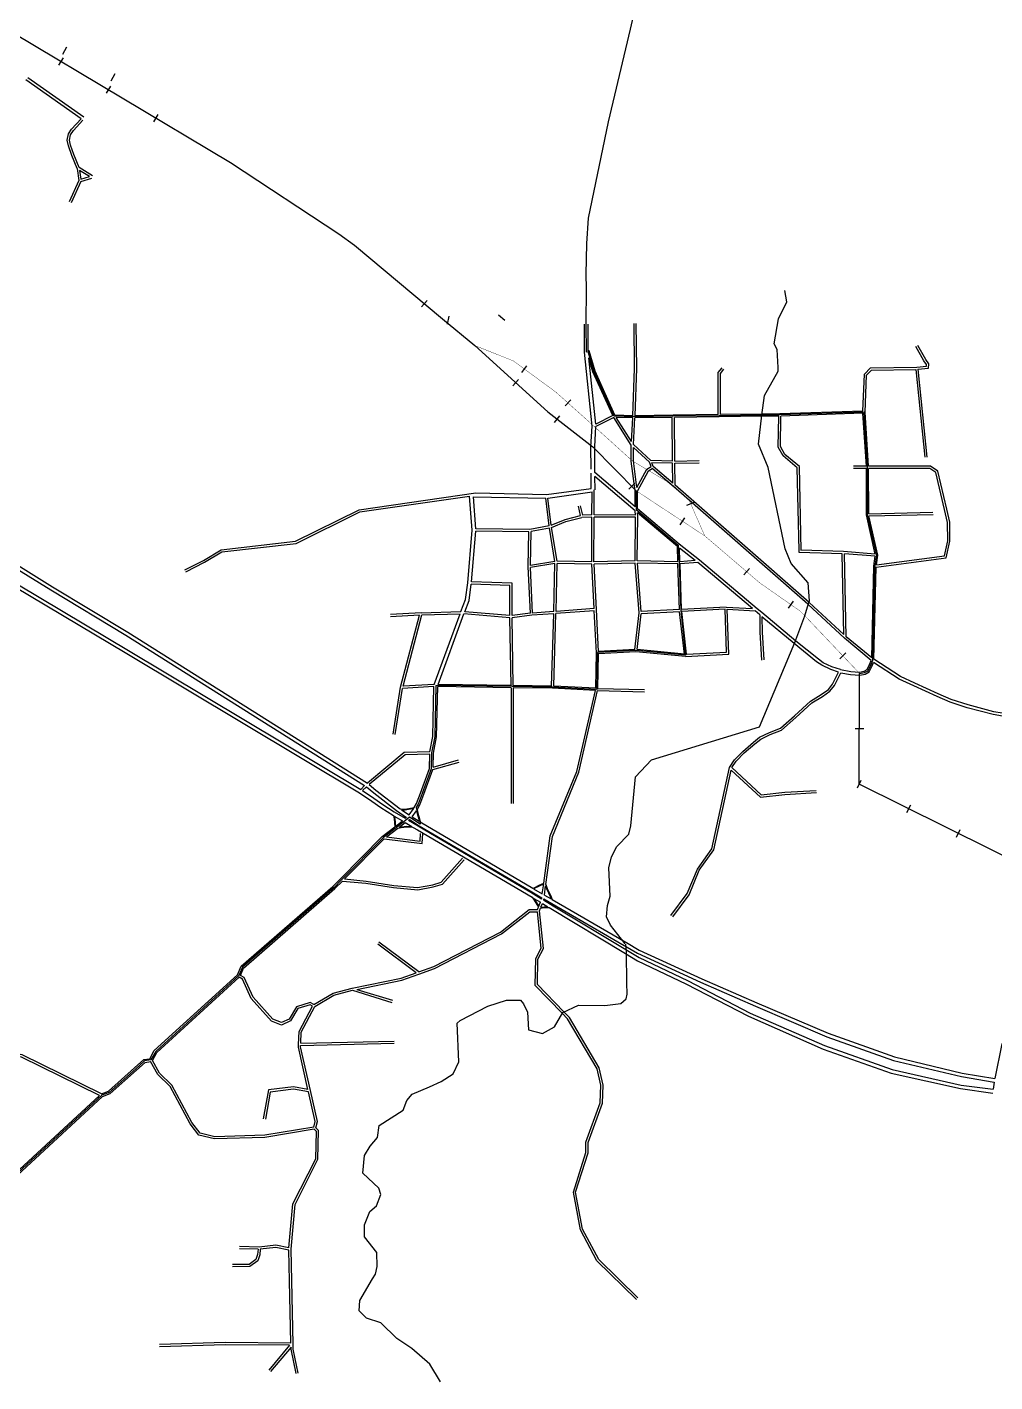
# Model space of a CAD drawing. Header units: inches. Extents: x 2666812 to 2767151, y 580083 to 705712.
# Drawn here: x 2733312 to 2741937, y 601975 to 614046 of the extents above; entities that cross this region are included whole.
import ezdxf

# ---------------------------------------------------------------- set-up
doc = ezdxf.new("R2010")
doc.units = ezdxf.units.IN
doc.header["$MEASUREMENT"] = 0
for name, color, linetype in [('BND-MCD', 42, 'Continuous'), ('HY-SHORE', 5, 'Continuous'), ('PLD-LANDBASE', 252, 'Continuous')]:
    doc.layers.add(name, color=color, linetype=linetype)

# ---------------------------------------------------------------- blocks, each defined once
blk = doc.blocks.new('TIC')
blk.add_line((0, -0.5), (0, 0.5))

msp = doc.modelspace()

# ---------------------------------------------------------------- linework, layer by layer
at = {"layer": 'BND-MCD'}
for points in [[(2742289, 606526), (2740727, 607302), (2740731, 608286), (2740774, 608295), (2740807, 608312), (2740831, 608361), (2740849, 608405), (2740869, 609244), (2740883, 609341), (2740802, 609700), (2740801, 610124), (2740771, 610616), (2740019, 610590), (2739859, 610588), (2739480, 610583), (2739069, 610578), (2738719, 610573), (2738544, 610580), (2738365, 610977), (2738313, 611152), (2738296, 611151), (2738295, 611398), (2738296, 611720), (2738294, 611843), (2738300, 612119), (2738314, 612344), (2738494, 613203), (2738689, 614026), (2738838, 614670)], [(2733193, 613992), (2735124, 612840), (2736089, 612205), (2736229, 612102), (2737015, 611447), (2737302, 611209), (2737952, 610618), (2738354, 610306), (2738741, 609913), (2738741, 609747), (2739115, 609429), (2739122, 609273), (2739137, 608847), (2739180, 608449), (2738738, 608491), (2738394, 608473), (2738389, 608145), (2737995, 608165), (2737634, 608170), (2736954, 608181), (2736946, 607725), (2736916, 607580), (2736913, 607436), (2736833, 607217), (2736796, 607123), (2736779, 607093), (2736792, 607041), (2736807, 606990), (2736815, 606945), (2736721, 607008), (2736683, 606977), (2736593, 606906), (2736487, 606826), (2736114, 606448), (2736048, 606381), (2735231, 605671), (2735199, 605595), (2734458, 604919), (2734416, 604844), (2734359, 604835), (2734278, 604762), (2734045, 604555), (2733978, 604529), (2731333, 602087)]]:
    msp.add_lwpolyline(points, dxfattribs=at)
at = {"layer": 'HY-SHORE'}
for p, q in [((2740082, 611599), (2740064, 611699)), ((2740009, 611448), (2740082, 611599)), ((2739970, 611223), (2740009, 611448)), ((2739995, 611173), (2739970, 611223)), ((2740005, 611013), (2739995, 611173)), ((2740006, 610981), (2740005, 611013)), ((2739884, 610764), (2740006, 610981)), ((2739860, 610588), (2739884, 610764)), ((2739831, 610329), (2739860, 610588)), ((2739917, 610122), (2739831, 610329)), ((2740068, 609398), (2739917, 610122)), ((2740120, 609266), (2740068, 609398)), ((2740272, 609094), (2740120, 609266)), ((2740283, 608935), (2740272, 609094)), ((2740243, 608801), (2740275, 608911)), ((2740275, 608911), (2740283, 608935)), ((2740155, 608564), (2740243, 608801)), ((2739840, 607812), (2740155, 608564)), ((2738875, 607517), (2739840, 607812)), ((2738735, 607365), (2738875, 607517)), ((2738691, 606931), (2738735, 607365)), ((2738675, 606856), (2738691, 606931)), ((2738568, 606746), (2738675, 606856)), ((2738519, 606654), (2738568, 606746)), ((2738495, 606554), (2738519, 606654)), ((2738507, 606304), (2738495, 606554)), ((2738476, 606120), (2738483, 606220)), ((2738483, 606220), (2738507, 606304)), ((2738510, 606045), (2738476, 606120)), ((2738641, 605878), (2738510, 606045)), ((2738654, 605806), (2738647, 605875)), ((2738655, 605797), (2738654, 605806)), ((2738658, 605532), (2738655, 605797)), ((2738659, 605430), (2738658, 605532)), ((2737419, 605323), (2737585, 605375)), ((2737585, 605375), (2737710, 605377)), ((2737710, 605377), (2737736, 605344)), ((2737736, 605344), (2737770, 605269)), ((2738461, 605328), (2738602, 605346)), ((2738602, 605346), (2738652, 605389)), ((2738652, 605389), (2738659, 605430)), ((2737171, 605195), (2737419, 605323)), ((2737770, 605269), (2737780, 605111)), ((2738013, 605139), (2738087, 605267)), ((2738087, 605267), (2738227, 605333)), ((2738227, 605333), (2738461, 605328)), ((2737146, 605170), (2737171, 605195)), ((2737159, 604828), (2737146, 605170)), ((2737780, 605111), (2737906, 605079)), ((2737906, 605079), (2738013, 605139)), ((2737110, 604719), (2737159, 604828)), ((2736897, 604605), (2737003, 604651)), ((2737003, 604651), (2737110, 604719)), ((2736696, 604481), (2736745, 604539)), ((2736745, 604539), (2736897, 604605)), ((2736449, 604261), (2736664, 604396)), ((2736664, 604396), (2736696, 604481)), ((2736434, 604152), (2736449, 604261)), ((2736368, 604076), (2736434, 604152)), ((2736319, 603992), (2736368, 604076)), ((2736304, 603834), (2736319, 603992)), ((2736448, 603702), (2736304, 603834)), ((2736465, 603644), (2736448, 603702)), ((2736367, 603493), (2736425, 603544)), ((2736425, 603544), (2736465, 603644)), ((2736318, 603376), (2736367, 603493)), ((2736320, 603267), (2736318, 603376)), ((2736430, 603127), (2736320, 603267)), ((2736431, 603002), (2736430, 603127)), ((2736391, 602893), (2736416, 602935)), ((2736416, 602935), (2736431, 603002)), ((2736277, 602700), (2736391, 602893)), ((2736270, 602608), (2736277, 602700)), ((2736337, 602542), (2736270, 602608)), ((2736463, 602502), (2736337, 602542)), ((2736606, 602362), (2736463, 602502)), ((2736741, 602272), (2736606, 602362)), ((2736901, 602132), (2736741, 602272)), ((2736995, 601975), (2736901, 602132))]:
    msp.add_line(p, q, dxfattribs=at)
at = {"layer": 'PLD-LANDBASE'}
for points in [[(2733793, 613229), (2733302, 613575)], [(2733818, 613244), (2733320, 613595)], [(2733758, 612786), (2733711, 612903), (2733680, 612987), (2733670, 613038), (2733681, 613094), (2733709, 613137), (2733793, 613229)], [(2733776, 612795), (2733729, 612910), (2733699, 612993), (2733690, 613038), (2733700, 613086), (2733725, 613125), (2733810, 613218)], [(2733758, 612786), (2733773, 612678)], [(2733896, 612720), (2733776, 612795)], [(2733867, 612715), (2733780, 612769)], [(2733780, 612769), (2733791, 612690)], [(2733791, 612690), (2733867, 612715)], [(2733773, 612678), (2733686, 612488)], [(2733790, 612669), (2733704, 612480)], [(2733790, 612669), (2733888, 612701)], [(2730238, 611751), (2731267, 610713), (2731971, 610086), (2732652, 609571), (2733523, 609032), (2734193, 608627)], [(2730252, 611765), (2731290, 610737), (2731991, 610111), (2732671, 609598), (2733540, 609060), (2734210, 608655)], [(2730117, 611648), (2730207, 611548), (2731351, 610423), (2731794, 610015), (2732105, 609757), (2732619, 609406), (2734200, 608465)], [(2730138, 611655), (2730231, 611571), (2731374, 610446), (2731816, 610040), (2732125, 609783), (2732637, 609433), (2734217, 608493)], [(2738279, 611151), (2738279, 611398)], [(2738312, 611161), (2738312, 611398)], [(2738726, 611005), (2738721, 611405)], [(2738746, 611005), (2738740, 611405)], [(2738347, 610490), (2738279, 611151)], [(2738551, 610589), (2738374, 610981), (2738320, 611162), (2738312, 611161)], [(2741328, 611041), (2741303, 611073), (2741232, 611199)], [(2741349, 611047), (2741320, 611084), (2741249, 611209)], [(2738531, 610584), (2738355, 610974), (2738318, 611100)], [(2738379, 610508), (2738318, 611100)], [(2740761, 610625), (2740773, 610953), (2740828, 611010), (2741240, 611015)], [(2741240, 611015), (2741327, 611026), (2741328, 611041)], [(2741251, 610997), (2741345, 611008), (2741349, 611047)], [(2738710, 610583), (2738726, 611005)], [(2738730, 610583), (2738746, 611005)], [(2739470, 610593), (2739470, 610969), (2739507, 611010)], [(2739490, 610593), (2739490, 610961), (2739522, 610997)], [(2740780, 610616), (2740792, 610945), (2740836, 610990), (2741231, 610995)], [(2741231, 610995), (2741311, 610213)], [(2741251, 610997), (2741331, 610215)], [(2738531, 610584), (2738379, 610508)], [(2738541, 610567), (2738380, 610487)], [(2738696, 610320), (2738541, 610567)], [(2738710, 610583), (2738551, 610589)], [(2738709, 610564), (2738563, 610569)], [(2738698, 610355), (2738563, 610569)], [(2738698, 610355), (2738709, 610564)], [(2738716, 610327), (2738729, 610564)], [(2739060, 610568), (2738729, 610564)], [(2739069, 610588), (2738730, 610583)], [(2739065, 610179), (2739060, 610568)], [(2739470, 610593), (2739069, 610588)], [(2739480, 610573), (2739080, 610568)], [(2739084, 610179), (2739080, 610568)], [(2739860, 610578), (2739480, 610573)], [(2739860, 610598), (2739490, 610593)], [(2740019, 610600), (2739860, 610598)], [(2740010, 610580), (2739860, 610578)], [(2740174, 610120), (2740050, 610226), (2740005, 610304), (2740010, 610580)], [(2740761, 610625), (2740019, 610600)], [(2740194, 610130), (2740065, 610238), (2740025, 610309), (2740029, 610580)], [(2740761, 610606), (2740029, 610580)], [(2740791, 610134), (2740761, 610606)], [(2740811, 610134), (2740780, 610616)], [(2738337, 610306), (2738347, 610490)], [(2738370, 610305), (2738380, 610487)], [(2738339, 610108), (2738337, 610306)], [(2738372, 610078), (2738370, 610305)], [(2738696, 610180), (2738696, 610320)], [(2738870, 610185), (2738716, 610327)], [(2738716, 610181), (2738716, 610301)], [(2738858, 610170), (2738716, 610301)], [(2738732, 609913), (2738696, 610180)], [(2738747, 609945), (2738716, 610181)], [(2738872, 610130), (2738858, 610170)], [(2739065, 610179), (2738870, 610185)], [(2739084, 610179), (2739302, 610185)], [(2738340, 609936), (2738339, 610072)], [(2738732, 609772), (2738372, 610078)], [(2738747, 609945), (2738834, 610107)], [(2738751, 609911), (2738849, 610093)], [(2738834, 610107), (2738872, 610130)], [(2738849, 610093), (2738883, 610113)], [(2739065, 610160), (2738880, 610165)], [(2738892, 610131), (2738880, 610165)], [(2739071, 609954), (2738883, 610113)], [(2739067, 609983), (2738892, 610131)], [(2739067, 609983), (2739065, 610160)], [(2739085, 610160), (2739302, 610165)], [(2739087, 609966), (2739085, 610160)], [(2740192, 609384), (2740174, 610120)], [(2740211, 609384), (2740194, 610130)], [(2740791, 610134), (2740677, 610134)], [(2740792, 610114), (2740677, 610114)], [(2740792, 609699), (2740792, 610114)], [(2741321, 610133), (2740811, 610134)], [(2741321, 610114), (2740811, 610114)], [(2740812, 609710), (2740811, 610114)], [(2741507, 609751), (2741427, 610089), (2741363, 610133), (2741321, 610133)], [(2741487, 609747), (2741410, 610077), (2741357, 610114), (2741321, 610114)], [(2737941, 609882), (2738340, 609936)], [(2738373, 609922), (2738372, 610043)], [(2738732, 609737), (2738372, 610043)], [(2740269, 608903), (2739071, 609954)], [(2740282, 608918), (2739087, 609966)], [(2734718, 609210), (2734883, 609295), (2735042, 609389), (2735705, 609465), (2736272, 609746), (2737311, 609895)], [(2734727, 609193), (2734893, 609278), (2735048, 609370), (2735710, 609446), (2736278, 609727), (2737256, 609867)], [(2737279, 609565), (2737256, 609867)], [(2737289, 609862), (2737934, 609849)], [(2737311, 609575), (2737289, 609862)], [(2737311, 609895), (2737941, 609882)], [(2737964, 609602), (2737934, 609849)], [(2737954, 609850), (2738347, 609904)], [(2737983, 609608), (2737954, 609850)], [(2738346, 609699), (2738347, 609904)], [(2738366, 609699), (2738367, 609922)], [(2738732, 609772), (2738732, 609913)], [(2738751, 609755), (2738751, 609911)], [(2738106, 609660), (2738244, 609694)], [(2738244, 609694), (2738225, 609778)], [(2738264, 609697), (2738245, 609782)], [(2738346, 609699), (2738264, 609697)], [(2738735, 609698), (2738366, 609699)], [(2738735, 609698), (2738732, 609737)], [(2738750, 609291), (2738755, 609689)], [(2739124, 609439), (2738751, 609755)], [(2738755, 609689), (2738753, 609719)], [(2739107, 609419), (2738753, 609719)], [(2740870, 609351), (2740792, 609699)], [(2740812, 609710), (2741384, 609723)], [(2740814, 609690), (2741385, 609703)], [(2740892, 609341), (2740814, 609690)], [(2740879, 609235), (2741503, 609316), (2741536, 609466), (2741534, 609635), (2741507, 609751)], [(2740880, 609255), (2741487, 609334), (2741516, 609468), (2741514, 609633), (2741487, 609747)], [(2737239, 609096), (2737279, 609565)], [(2737793, 609569), (2737311, 609575)], [(2737964, 609602), (2737793, 609569)], [(2737967, 609582), (2737803, 609551)], [(2738015, 609286), (2737967, 609582)], [(2737983, 609608), (2738106, 609660)], [(2737986, 609588), (2738112, 609641)], [(2738035, 609287), (2737986, 609588)], [(2738112, 609641), (2738257, 609677)], [(2738346, 609679), (2738257, 609677)], [(2738345, 609281), (2738346, 609679)], [(2738364, 609282), (2738366, 609680)], [(2738735, 609679), (2738366, 609680)], [(2738731, 609291), (2738735, 609679)], [(2737272, 609103), (2737311, 609555)], [(2737784, 609549), (2737311, 609555)], [(2737777, 609238), (2737784, 609549)], [(2737797, 609250), (2737803, 609551)], [(2739111, 609283), (2739107, 609419)], [(2739305, 609296), (2739124, 609439)], [(2739266, 609294), (2739127, 609403)], [(2739130, 609283), (2739127, 609403)], [(2740576, 609354), (2740192, 609366), (2740192, 609384)], [(2740586, 609374), (2740211, 609385), (2740211, 609384)], [(2740591, 608633), (2740576, 609354)], [(2740870, 609351), (2740586, 609374)], [(2740871, 609331), (2740596, 609353)], [(2740612, 608614), (2740596, 609353)], [(2740859, 609244), (2740871, 609331)], [(2740880, 609255), (2740892, 609341)], [(2737798, 608823), (2737777, 609238)], [(2738015, 609286), (2737797, 609250)], [(2738016, 609266), (2737797, 609230)], [(2737817, 608825), (2737797, 609230)], [(2738006, 608838), (2738016, 609266)], [(2738026, 608840), (2738036, 609267)], [(2738345, 609281), (2738035, 609287)], [(2738345, 609262), (2738036, 609267)], [(2738365, 608865), (2738345, 609262)], [(2738731, 609291), (2738364, 609282)], [(2738731, 609271), (2738365, 609262)], [(2738385, 608857), (2738365, 609262)], [(2738766, 608828), (2738731, 609271)], [(2739111, 609283), (2738750, 609291)], [(2739111, 609263), (2738751, 609271)], [(2738785, 608839), (2738751, 609271)], [(2739126, 608856), (2739111, 609263)], [(2739266, 609294), (2739130, 609283)], [(2739289, 609276), (2739131, 609264)], [(2739145, 608857), (2739131, 609264)], [(2739775, 608865), (2739289, 609276)], [(2739818, 608863), (2739305, 609296)], [(2740839, 608426), (2740859, 609244)], [(2740858, 608414), (2740879, 609235)], [(2737220, 608946), (2737239, 609096)], [(2737252, 608938), (2737270, 609084)], [(2737615, 608804), (2737614, 609072), (2737270, 609084)], [(2737634, 608804), (2737634, 609091), (2737272, 609103)], [(2737177, 608838), (2737220, 608946)], [(2737212, 608837), (2737252, 608938)], [(2738366, 608846), (2738025, 608820)], [(2738365, 608865), (2738026, 608840)], [(2738385, 608472), (2738366, 608846)], [(2738404, 608483), (2738385, 608857)], [(2739126, 608856), (2738785, 608839)], [(2739541, 608879), (2739145, 608857)], [(2739532, 608859), (2739147, 608838)], [(2739545, 608477), (2739532, 608859)], [(2739541, 608879), (2739775, 608865)], [(2739552, 608859), (2739801, 608844)], [(2739566, 608458), (2739552, 608859)], [(2739841, 608810), (2739801, 608844)], [(2739860, 608829), (2739818, 608863)], [(2740595, 608602), (2740269, 608903)], [(2740591, 608633), (2740282, 608918)], [(2736823, 608827), (2736551, 608811)], [(2736810, 608807), (2736552, 608791)], [(2736641, 608166), (2736810, 608807)], [(2736664, 608174), (2736831, 608808)], [(2736823, 608827), (2737177, 608838)], [(2736831, 608808), (2737170, 608818)], [(2736940, 608190), (2737170, 608818)], [(2736975, 608190), (2737205, 608817)], [(2737615, 608784), (2737205, 608817)], [(2737615, 608804), (2737212, 608837)], [(2737625, 608180), (2737615, 608784)], [(2737798, 608823), (2737634, 608804)], [(2737809, 608805), (2737634, 608784)], [(2737645, 608179), (2737634, 608784)], [(2738005, 608818), (2737809, 608805)], [(2738006, 608838), (2737817, 608825)], [(2737986, 608174), (2738005, 608818)], [(2738006, 608174), (2738025, 608820)], [(2738729, 608501), (2738766, 608828)], [(2738749, 608500), (2738785, 608819)], [(2739127, 608837), (2738785, 608819)], [(2739169, 608459), (2739127, 608837)], [(2739188, 608459), (2739147, 608838)], [(2739841, 608810), (2739842, 608654), (2739858, 608407)], [(2740163, 608574), (2739860, 608829)], [(2740147, 608554), (2739861, 608793)], [(2739861, 608793), (2739862, 608655), (2739877, 608408)], [(2734193, 608627), (2736320, 607288)], [(2734210, 608655), (2736345, 607311)], [(2740834, 608404), (2740595, 608602)], [(2740839, 608426), (2740612, 608614)], [(2734217, 608493), (2736285, 607254)], [(2738729, 608501), (2738404, 608483)], [(2738738, 608481), (2738404, 608463)], [(2739179, 608439), (2738738, 608481)], [(2739169, 608459), (2738749, 608500)], [(2739188, 608459), (2739545, 608477)], [(2740544, 608299), (2740473, 608321), (2740394, 608360), (2740348, 608391), (2740147, 608554)], [(2740562, 608321), (2740483, 608346), (2740407, 608383), (2740364, 608413), (2740163, 608574)], [(2734200, 608465), (2736273, 607223)], [(2738379, 608155), (2738385, 608472)], [(2738399, 608154), (2738404, 608463)], [(2739179, 608439), (2739566, 608458)], [(2740731, 608299), (2740771, 608307), (2740797, 608321), (2740818, 608366), (2740834, 608404)], [(2740733, 608272), (2740780, 608282), (2740817, 608302), (2740842, 608355), (2740854, 608385)], [(2741920, 607921), (2741690, 607982), (2741539, 608030), (2741421, 608082), (2741213, 608176), (2741083, 608237), (2740854, 608385)], [(2741926, 607946), (2741697, 608007), (2741548, 608054), (2741431, 608106), (2741224, 608200), (2741096, 608260), (2740858, 608414)], [(2740150, 607909), (2740293, 608040), (2740388, 608099), (2740453, 608144), (2740490, 608192), (2740544, 608299)], [(2740163, 607894), (2740305, 608024), (2740399, 608083), (2740467, 608130), (2740507, 608181), (2740563, 608294)], [(2740562, 608321), (2740653, 608304), (2740731, 608299)], [(2740563, 608294), (2740650, 608278), (2740733, 608272)], [(2736574, 607747), (2736641, 608166)], [(2736593, 607744), (2736659, 608154)], [(2736938, 608170), (2736659, 608154)], [(2736940, 608190), (2736664, 608174)], [(2736928, 607726), (2736938, 608170)], [(2736961, 607723), (2736971, 608171)], [(2737625, 608160), (2736971, 608171)], [(2737625, 608180), (2736975, 608190)], [(2737625, 608160), (2737625, 607129)], [(2737986, 608174), (2737645, 608179)], [(2737995, 608155), (2737645, 608160)], [(2737645, 608160), (2737645, 607129)], [(2737974, 606841), (2738210, 607413), (2738376, 608135)], [(2737993, 606836), (2738228, 607407), (2738396, 608134)], [(2738376, 608135), (2737995, 608155)], [(2738379, 608155), (2738006, 608174)], [(2738396, 608134), (2738813, 608124)], [(2738399, 608154), (2738813, 608143)], [(2740025, 607801), (2740150, 607909)], [(2740035, 607783), (2740163, 607894)], [(2742005, 607907), (2741920, 607921)], [(2742000, 607934), (2741926, 607946)], [(2739571, 607450), (2739615, 607518), (2739690, 607593), (2739784, 607676), (2739839, 607719), (2739927, 607762), (2740025, 607801)], [(2739593, 607448), (2739630, 607506), (2739703, 607579), (2739796, 607661), (2739850, 607702), (2739935, 607744), (2740035, 607783)], [(2736902, 607589), (2736928, 607726)], [(2736933, 607578), (2736961, 607723)], [(2736902, 607589), (2736673, 607582), (2736345, 607311)], [(2736900, 607569), (2736680, 607563), (2736361, 607299)], [(2736897, 607439), (2736900, 607569)], [(2736930, 607451), (2736933, 607578)], [(2736930, 607451), (2737156, 607517)], [(2736818, 607222), (2736897, 607439)], [(2736849, 607211), (2736928, 607430)], [(2736928, 607430), (2737162, 607498)], [(2739050, 606130), (2739195, 606326), (2739285, 606544), (2739415, 606724), (2739571, 607450)], [(2739066, 606119), (2739213, 606316), (2739302, 606534), (2739433, 606716), (2739586, 607427)], [(2739586, 607427), (2739847, 607186), (2740066, 607209), (2740346, 607226)], [(2739593, 607448), (2739853, 607207), (2740065, 607229), (2740344, 607245)], [(2736320, 607288), (2736285, 607254)], [(2736336, 607277), (2736302, 607243)], [(2736336, 607277), (2736401, 607223)], [(2736361, 607299), (2736421, 607248)], [(2736273, 607223), (2736384, 607149), (2736463, 607093), (2736576, 607021)], [(2736302, 607243), (2736403, 607176)], [(2736401, 607223), (2736603, 607065)], [(2736403, 607176), (2736481, 607120)], [(2736421, 607248), (2736636, 607080)], [(2736781, 607130), (2736818, 607222)], [(2736811, 607116), (2736849, 607211)], [(2736481, 607120), (2736583, 607055)], [(2736583, 607055), (2736682, 606997)], [(2736603, 607065), (2736692, 607005)], [(2736636, 607080), (2736680, 607079), (2736761, 607093)], [(2736649, 607073), (2736680, 607072), (2736758, 607086)], [(2736649, 607073), (2736716, 607029)], [(2736716, 607029), (2736755, 607080)], [(2736743, 607011), (2736782, 607062)], [(2736755, 607080), (2736758, 607086)], [(2736761, 607093), (2736781, 607130)], [(2736782, 607062), (2736783, 607064)], [(2736783, 607064), (2736789, 607040), (2736802, 606989), (2736806, 606970)], [(2736788, 607073), (2736811, 607116)], [(2736788, 607073), (2736795, 607042), (2736809, 606991), (2736814, 606964)], [(2736477, 606835), (2736588, 606920)], [(2736516, 606831), (2736616, 606908)], [(2736576, 607021), (2736582, 606991), (2736587, 606959), (2736588, 606920)], [(2736583, 607017), (2736658, 606973)], [(2736583, 607017), (2736589, 606992), (2736593, 606960), (2736595, 606925)], [(2736595, 606925), (2736658, 606973)], [(2736616, 606908), (2736646, 606915), (2736696, 606920), (2736746, 606917), (2736753, 606916)], [(2736628, 606917), (2736682, 606959)], [(2736628, 606917), (2736645, 606921), (2736696, 606927), (2736740, 606924)], [(2736682, 606997), (2736692, 607005)], [(2736682, 606959), (2736740, 606924)], [(2736712, 606979), (2736721, 606987)], [(2736712, 606979), (2736797, 606929)], [(2736721, 606987), (2736805, 606931)], [(2736743, 607011), (2736806, 606970)], [(2736753, 606916), (2736791, 606894), (2737812, 606293)], [(2736797, 606929), (2736807, 606923), (2737800, 606338)], [(2736805, 606931), (2737795, 606349)], [(2736814, 606964), (2737819, 606373)], [(2736105, 606457), (2736477, 606835)], [(2736140, 606456), (2736494, 606814)], [(2736494, 606814), (2736832, 606771), (2736838, 606860)], [(2736516, 606831), (2736814, 606793), (2736818, 606861)], [(2737917, 606420), (2737974, 606841)], [(2737935, 606408), (2737993, 606836)], [(2736122, 606438), (2736332, 606418), (2736578, 606379), (2736793, 606360), (2736932, 606385), (2737014, 606410), (2737207, 606628)], [(2736140, 606456), (2736334, 606438), (2736580, 606399), (2736792, 606380), (2736927, 606404), (2737003, 606427), (2737192, 606641)], [(2735187, 605602), (2735220, 605678), (2736038, 606390), (2736105, 606457)], [(2735214, 605597), (2735242, 605662), (2736056, 606371), (2736122, 606438)], [(2737795, 606349), (2737899, 606289)], [(2737800, 606338), (2737897, 606280)], [(2737819, 606373), (2737832, 606378), (2737876, 606401), (2737917, 606420)], [(2737826, 606369), (2737835, 606373), (2737879, 606395), (2737916, 606412)], [(2737826, 606369), (2737903, 606324)], [(2737903, 606324), (2737916, 606412)], [(2737922, 606313), (2737933, 606394)], [(2737922, 606313), (2737982, 606278)], [(2737933, 606394), (2737941, 606370), (2737976, 606295), (2737982, 606278)], [(2737935, 606408), (2737947, 606372), (2737982, 606298), (2737991, 606273)], [(2736802, 605628), (2736936, 605676), (2737531, 605983), (2737785, 606183), (2737862, 606184)], [(2737812, 606293), (2737831, 606268), (2737855, 606230), (2737870, 606205)], [(2737828, 606283), (2737887, 606249)], [(2737828, 606283), (2737837, 606272), (2737861, 606233), (2737873, 606213)], [(2737862, 606184), (2737870, 606205)], [(2737873, 606213), (2737887, 606249)], [(2737879, 606173), (2737888, 606197)], [(2737888, 606197), (2737921, 606202), (2737957, 606202), (2737965, 606202)], [(2737891, 606204), (2737904, 606238)], [(2737891, 606204), (2737920, 606208), (2737954, 606209)], [(2737897, 606280), (2737898, 606281), (2737899, 606289)], [(2737904, 606238), (2737954, 606209)], [(2737915, 606270), (2737917, 606277), (2737917, 606278)], [(2737915, 606270), (2738001, 606218)], [(2737917, 606278), (2737988, 606237)], [(2737965, 606202), (2738645, 605792)], [(2737988, 606237), (2738633, 605864)], [(2737991, 606273), (2738649, 605892)], [(2738001, 606218), (2738662, 605820)], [(2736803, 605608), (2736944, 605658), (2737541, 605966), (2737792, 606163), (2737860, 606164)], [(2737840, 605508), (2737846, 605748), (2737894, 605840), (2737860, 606164)], [(2737860, 605515), (2737865, 605743), (2737915, 605836), (2737879, 606173)], [(2736779, 605620), (2736437, 605876)], [(2736802, 605628), (2736448, 605892)], [(2738633, 605864), (2738639, 605860)], [(2738639, 605860), (2738753, 605794)], [(2738649, 605892), (2738655, 605889)], [(2738655, 605889), (2738768, 605823)], [(2738768, 605823), (2739326, 605566)], [(2738645, 605792), (2738751, 605728)], [(2738662, 605820), (2738767, 605757)], [(2738751, 605728), (2739182, 605522)], [(2738753, 605794), (2739313, 605536)], [(2738767, 605757), (2739197, 605552)], [(2734407, 604855), (2734446, 604927), (2735187, 605602)], [(2734429, 604840), (2734467, 604911), (2735203, 605581)], [(2735660, 605193), (2735579, 605155), (2735489, 605190), (2735309, 605391), (2735232, 605564), (2735203, 605581)], [(2735647, 605208), (2735579, 605177), (2735501, 605207), (2735326, 605402), (2735248, 605577), (2735214, 605597)], [(2736210, 605484), (2736647, 605573), (2736779, 605620)], [(2736252, 605472), (2736652, 605554), (2736803, 605608)], [(2735868, 605339), (2736039, 605440), (2736210, 605484)], [(2735876, 605321), (2736046, 605421), (2736212, 605464)], [(2736212, 605464), (2736563, 605357)], [(2736252, 605472), (2736569, 605376)], [(2738080, 605260), (2737840, 605508)], [(2738094, 605273), (2737860, 605515)], [(2739182, 605522), (2739741, 605233), (2740405, 604941), (2741011, 604727), (2741631, 604588), (2741917, 604549)], [(2739197, 605552), (2739756, 605262), (2740417, 604971), (2741020, 604759), (2741636, 604620), (2741921, 604582)], [(2739313, 605536), (2739803, 605324), (2740440, 605050), (2741032, 604839), (2741639, 604695), (2741930, 604646)], [(2739326, 605566), (2739816, 605354), (2740452, 605081), (2741042, 604871), (2741645, 604727), (2741936, 604679)], [(2735868, 605339), (2735836, 605355), (2735712, 605318), (2735647, 605208)], [(2735855, 605324), (2735834, 605334), (2735725, 605302), (2735660, 605193)], [(2735731, 604982), (2735737, 605096), (2735855, 605324)], [(2735751, 604992), (2735756, 605091), (2735876, 605321)], [(2738743, 602709), (2738390, 603054), (2738243, 603330), (2738180, 603666), (2738292, 604018), (2738291, 604110), (2738420, 604462), (2738426, 604618), (2738392, 604765), (2738129, 605209), (2738080, 605260)], [(2738755, 602725), (2738406, 603066), (2738262, 603336), (2738200, 603665), (2738312, 604015), (2738311, 604107), (2738440, 604458), (2738446, 604620), (2738410, 604772), (2738145, 605221), (2738094, 605273)], [(2735815, 604581), (2735730, 604959), (2735731, 604982)], [(2735750, 604972), (2736583, 604992)], [(2735751, 604992), (2736582, 605012)], [(2742144, 605067), (2741999, 604987), (2741936, 604679)], [(2733975, 604542), (2733269, 604888), (2733182, 604904), (2732946, 604850), (2732586, 604632)], [(2733958, 604528), (2733262, 604869), (2733182, 604884), (2732953, 604832), (2732594, 604614)], [(2735838, 604571), (2735750, 604961), (2735750, 604972)], [(2733975, 604542), (2734038, 604567), (2734269, 604772)], [(2733985, 604518), (2734052, 604544), (2734286, 604752)], [(2734269, 604772), (2734352, 604847), (2734407, 604855)], [(2734286, 604752), (2734364, 604822), (2734412, 604829)], [(2735432, 604154), (2734982, 604140), (2734844, 604173), (2734765, 604276), (2734586, 604606), (2734476, 604713), (2734412, 604829)], [(2735430, 604174), (2734984, 604160), (2734855, 604191), (2734781, 604286), (2734602, 604618), (2734492, 604725), (2734429, 604840)], [(2741930, 604646), (2741921, 604582)], [(2731340, 602111), (2733958, 604528)], [(2731350, 602084), (2733985, 604518)], [(2735815, 604581), (2735687, 604603), (2735462, 604576), (2735417, 604318)], [(2735820, 604560), (2735686, 604583), (2735479, 604558), (2735437, 604315)], [(2735866, 604245), (2735880, 604295), (2735820, 604560)], [(2735885, 604239), (2735900, 604295), (2735838, 604571)], [(2735866, 604245), (2735430, 604174)], [(2735871, 604226), (2735432, 604154)], [(2735645, 603170), (2735681, 603562), (2735885, 603964), (2735890, 604207), (2735871, 604226)], [(2735664, 603158), (2735700, 603556), (2735904, 603959), (2735909, 604216), (2735885, 604239)], [(2735380, 603177), (2735206, 603181)], [(2735645, 603170), (2735529, 603193), (2735380, 603177)], [(2735644, 603150), (2735528, 603173), (2735390, 603158)], [(2735390, 603158), (2735386, 603107), (2735368, 603054), (2735298, 603003), (2735144, 603001)], [(2735370, 603157), (2735366, 603111), (2735351, 603066), (2735292, 603022), (2735144, 603021)], [(2735370, 603157), (2735206, 603162)], [(2735651, 602876), (2735644, 603150)], [(2735670, 602876), (2735664, 603158)], [(2735663, 602321), (2735651, 602876)], [(2735683, 602312), (2735670, 602876)], [(2735078, 602327), (2734491, 602308)], [(2735663, 602321), (2735078, 602327)], [(2735078, 602307), (2734492, 602288)], [(2735652, 602302), (2735078, 602307)], [(2735652, 602302), (2735465, 602079)], [(2735664, 602285), (2735480, 602067)], [(2735709, 602049), (2735664, 602266), (2735664, 602285)], [(2735728, 602053), (2735684, 602268), (2735683, 602312)]]:
    msp.add_lwpolyline(points, dxfattribs=at)
at = {"layer": 'PLD-LANDBASE', "const_width": 3}
for points in [[(2737014, 611446), (2737301, 611209)], [(2737301, 611209), (2737951, 610618), (2738353, 610306)], [(2737301, 611209), (2737645, 611072), (2738024, 610794), (2738364, 610490)], [(2738364, 610490), (2738706, 610181)], [(2738353, 610306), (2738741, 609914)], [(2738706, 610181), (2738842, 610100)], [(2738842, 610100), (2739010, 610000), (2739213, 609828), (2739351, 609513)], [(2738741, 609914), (2739351, 609513)], [(2739351, 609513), (2739840, 609095), (2740202, 608842), (2740243, 608801)], [(2740243, 608801), (2740732, 608286)], [(2740732, 608286), (2740727, 607303), (2742288, 606526)]]:
    msp.add_lwpolyline(points, dxfattribs=at)

# ---------------------------------------------------------------- block references
at = {"layer": 'PLD-LANDBASE'}
for p, xscale, yscale, zscale, rotation in [((2733649, 613837), 74.9999999997982, 74.9999999997982, 74.9999999997982, 330.3019634691302), ((2733616, 613740), 74.99999999995138, 74.99999999995138, 74.99999999995138, 328.3962294041771), ((2734080, 613599), 75.00000000013299, 75.00000000013299, 75.00000000013299, 330.3019445654998), ((2734039, 613488), 74.9999999998412, 74.9999999998412, 74.9999999998412, 328.3962094512664), ((2734461, 613235), 75.00000000004519, 75.00000000004519, 75.00000000004519, 328.3961894986558), ((2736852, 611582), 74.99999999983079, 74.99999999983079, 74.99999999983079, 319.3520280397461), ((2737066, 611435), 75.00000000000676, 75.00000000000676, 75.00000000000676, 347.5175744772829), ((2737540, 611456), 74.99999999996871, 74.99999999996871, 74.99999999996871, 49.10017763227124), ((2737743, 610999), 75.0000000001473, 75.0000000001473, 75.0000000001473, 322.9707822822851), ((2737665, 610878), 75.00000000014914, 75.00000000014914, 75.00000000014914, 316.9679405334026), ((2738132, 610698), 75.0000000001689, 75.0000000001689, 75.0000000001689, 317.4527425481441), ((2738035, 610553), 75.000000000057, 75.000000000057, 75.000000000057, 321.4103888284924), ((2738700, 609956), 74.99999999997105, 74.99999999997105, 74.99999999997105, 313.8973403681127), ((2739225, 609800), 75.00000000006787, 75.00000000006787, 75.00000000006787, 292.8842205053311), ((2739153, 609643), 75.00000000010375, 75.00000000010375, 75.00000000010375, 325.8822776348231), ((2739725, 609193), 75.00000000005836, 75.00000000005836, 75.00000000005836, 318.7437735091058), ((2740120, 608900), 74.99999999995752, 74.99999999995752, 74.99999999995752, 324.3072805028535), ((2740581, 608444), 75.00000000012145, 75.00000000012145, 75.00000000012145, 312.6951361892663), ((2740730, 607793), 75.00000000000291, 75.00000000000291, 75.00000000000291, 88.9733580414649), ((2740729, 607302), 75.00000000010856, 75.00000000010856, 75.00000000010856, 332.7677021028688), ((2741170, 607082), 75.00000000003935, 75.00000000003935, 75.00000000003935, 332.7676845904189), ((2741610, 606863), 74.99999999981729, 74.99999999981729, 74.99999999981729, 332.7676670782062)]:
    msp.add_blockref('TIC', p, dxfattribs=dict(at, xscale=xscale, yscale=yscale, zscale=zscale, rotation=rotation))

doc.saveas('drawing.dxf')
